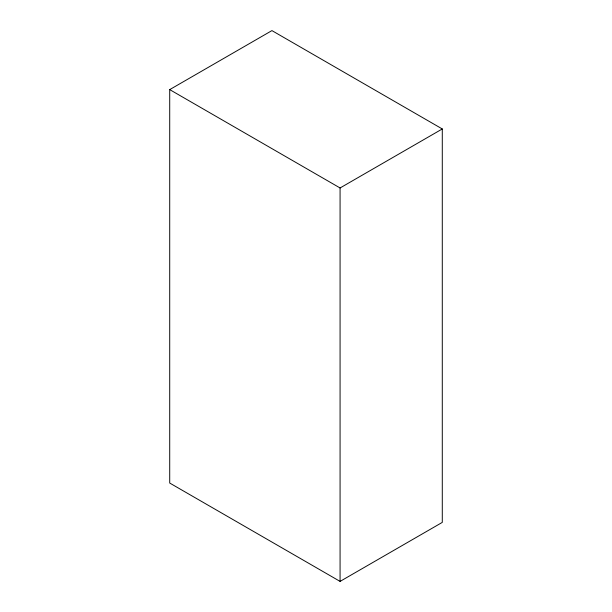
<?xml version="1.0" encoding="UTF-8"?>
<svg xmlns="http://www.w3.org/2000/svg" width="612" height="612" viewBox="0 0 612 612"><rect width="100%" height="100%" fill="white"/><g stroke="black" fill="none" stroke-linecap="round" stroke-linejoin="round"><path stroke-width="0.92" d="M169.715 89.612L271.927 30.6L442.285 128.956L442.285 522.388L340.073 581.4L169.715 483.044L169.715 89.612L340.073 187.968L442.285 128.956M340.073 187.968L340.073 581.4"/></g></svg>
